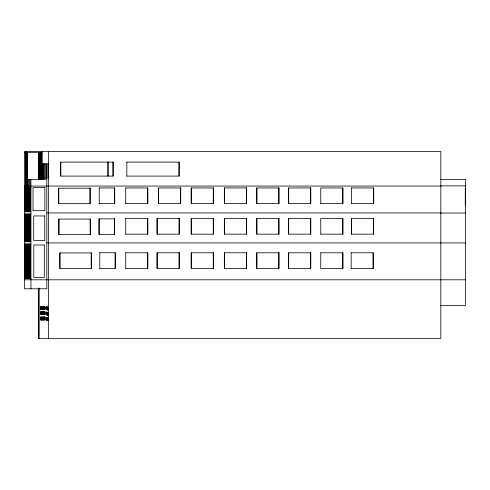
<?xml version="1.0" encoding="UTF-8"?>
<svg xmlns="http://www.w3.org/2000/svg" width="490" height="490" viewBox="0 0 490 490"><rect width="100%" height="100%" fill="white"/><g stroke="black" fill="none" stroke-linecap="round" stroke-linejoin="round"><path stroke-width="0.73" d="M24.518 152.341L41.43 152.341L41.411 179.567M42.201 153.131L40.511 153.131L40.511 179.885M126.641 162.104L179.175 162.104L179.175 176.088L126.641 176.088M41.681 163.881L40.272 163.881L40.272 178.182L41.681 178.182M43.481 163.881L41.968 163.881L41.968 178.182L43.481 178.182M45.007 163.881L43.586 163.881L43.586 178.182L45.007 178.182M46.63 163.881L45.209 163.881L45.209 178.182L46.63 178.182M48.522 163.881L47.028 163.881L47.028 178.182L48.522 178.182M440.455 179.42L465.5 179.42L465.5 305.644L440.455 305.644M26.319 179.567L46.82 179.567L46.82 288.788L24.5 288.788L24.5 151.545L440.829 151.545L440.829 338.455L38.33 338.455L38.33 288.181M24.518 185.263L27.569 185.263M440.528 185.869L465.5 185.869M24.5 186.059L440.829 186.059M24.531 187.241L30.913 187.247M99.133 187.946L114.721 187.946L114.721 203.644L99.133 203.644M125.624 187.946L147.796 187.946L147.796 203.595L125.624 203.595M351.544 187.946L373.723 187.946L373.723 203.595L351.544 203.595M320.711 203.595L342.884 203.595L342.884 187.946L320.711 187.946L320.809 203.595M24.531 211.754L30.913 211.747M46.82 212.936L440.829 212.936M440.528 213.034L465.5 213.034M24.531 214.13L30.913 214.13M125.624 218.516L147.796 218.516L147.796 234.165L125.624 234.165M320.711 234.165L342.884 234.165L342.884 218.516L320.711 218.516L320.809 234.165M24.531 241.742L30.913 241.742M46.82 242.93L465.5 242.93M24.531 244.124L30.913 244.124M99.684 252.73L115.273 252.73L115.273 268.434L99.684 268.434M125.624 252.785L147.796 252.785L147.796 268.434L125.624 268.434M320.711 252.785L342.884 252.785L342.884 268.434L320.711 268.434L320.809 252.785M351.048 252.785L373.227 252.785L373.227 268.434L351.048 268.434M24.531 278.608L30.913 278.608M24.5 279.802L465.5 279.802M41.332 306.562L41.399 309.343M42.25 306.562L42.318 309.343M42.949 306.562L43.016 309.343M46.103 306.728L46.029 309.509M46.544 306.728L46.611 309.509M47.101 306.728L47.028 309.509M47.236 306.93L47.309 309.711M48.026 307.359L47.953 310.139M41.332 311.922L41.399 314.702M42.318 311.922L42.25 314.702M42.942 311.922L43.016 314.702M46.029 312.093L46.097 314.874M46.538 312.093L46.611 314.874M47.028 312.093L47.095 314.874M47.236 312.289L47.303 315.07M47.953 312.718L48.02 315.499M41.405 317.116L41.332 319.897M42.25 317.116L42.324 319.897M43.016 317.116L42.949 319.897M46.103 317.287L46.035 320.068M46.544 317.287L46.617 320.068M47.034 317.287L47.101 320.068M47.242 317.483L47.309 320.264M47.959 317.912L48.026 320.693M465.267 188.448L465.267 205.206M373.619 187.946L373.619 203.595M373.466 218.516L373.466 234.165M373.129 252.785L373.129 268.434M351.642 187.946L351.642 203.595M351.489 218.516L351.489 234.165M351.152 252.785L351.152 268.434M342.786 187.946L342.786 203.595M342.786 218.516L342.786 234.165M342.786 252.785L342.786 268.434M310.672 187.946L310.672 203.595M310.672 218.516L310.672 234.165M310.672 252.785L310.672 268.434M288.696 187.946L288.696 203.595M288.696 218.516L288.696 234.165M288.696 252.785L288.696 268.434M278.835 187.946L278.835 203.595M278.835 218.516L278.835 234.165M278.835 252.785L278.835 268.434M256.864 187.946L256.864 203.595M256.864 218.516L256.864 234.165M256.864 252.785L256.864 268.434M246.421 187.946L246.421 203.595M246.421 218.516L246.421 234.165M246.421 252.785L246.421 268.434M224.445 187.946L224.445 203.595M224.445 218.516L224.445 234.165M224.445 252.785L224.445 268.434M213.26 187.946L213.26 203.595M213.26 218.516L213.26 234.165M213.26 252.785L213.26 268.434M191.29 187.946L191.29 203.595M191.29 218.516L191.29 234.165M191.29 252.785L191.29 268.434M180.62 187.946L180.62 203.595M179.126 218.516L179.126 234.165M179.126 252.785L179.126 268.434M178.972 162.104L178.972 176.088M158.644 187.946L158.644 203.595M157.149 218.516L157.149 234.165M157.149 252.785L157.149 268.434M147.698 187.946L147.698 203.595M147.698 218.516L147.698 234.165M147.698 252.785L147.698 268.434M126.843 162.104L126.843 176.088M125.722 187.946L125.722 203.595M125.722 218.516L125.722 234.165M125.722 252.785L125.722 268.434M115.175 252.73L115.175 268.434M114.623 187.946L114.623 203.644M114.507 218.846L114.507 234.551M112.951 162.104L112.951 176.088M108.664 162.104L108.664 176.088M107.396 162.221L107.396 175.947M99.782 252.73L99.782 268.434M99.231 187.946L99.231 203.644M99.115 218.846L99.115 234.551M91.22 252.944L91.22 268.434M90.203 219.061L90.203 234.551M90.031 188.191L90.031 203.681M60.864 162.104L60.864 176.088M59.952 252.944L59.952 268.434M58.935 219.061L58.935 234.551M58.769 188.191L58.769 203.681M48.461 151.545L48.461 338.455M48.216 163.881L48.216 178.182M46.391 163.881L46.391 178.182M44.768 163.881L44.768 178.182M43.151 163.881L43.151 178.182M42.226 151.545L42.201 179.579M41.264 153.058L41.264 179.597M40.468 152.341L40.401 179.597M40.382 152.274L40.382 179.597M39.586 152.341L39.61 179.279M39.194 152.298L39.194 179.303M39.194 288.181L39.194 338.455M38.606 152.298L38.606 179.303M38.606 288.181L38.606 338.455M38.33 152.298L38.33 179.303M30.937 179.567L30.937 288.788M30.662 187.247L30.607 211.747M30.607 214.13L30.662 241.742M30.662 244.124L30.607 278.608M30.356 187.247L30.3 211.747M30.3 214.13L30.356 241.742M30.356 244.124L30.3 278.608M30.019 179.567L30.019 186.059M30.049 187.247L29.994 211.747M29.994 214.13L30.049 241.742M30.049 244.124L29.994 278.608M29.743 187.247L29.688 211.747M29.743 214.13L29.688 241.742M29.688 244.124L29.743 278.608M29.382 187.247L29.437 211.747M29.437 214.13L29.382 241.742M29.382 244.124L29.437 278.608M29.106 179.567L29.106 186.059M29.131 187.247L29.075 211.747M29.075 214.13L29.131 241.742M29.075 244.124L29.131 278.608M28.824 187.247L28.763 211.747M28.824 214.13L28.763 241.742M28.763 244.124L28.824 278.608M28.518 187.247L28.457 211.747M28.457 214.13L28.518 241.742M28.518 244.124L28.457 278.608M28.181 179.567L28.181 186.059M28.151 187.247L28.212 211.747M28.151 214.13L28.212 241.742M28.212 244.124L28.151 278.608M27.906 187.247L27.844 211.747M27.906 214.13L27.844 241.742M27.844 244.124L27.906 278.608M27.538 187.247L27.599 211.747M27.599 214.13L27.538 241.742M27.538 244.124L27.599 278.608M27.262 179.567L27.262 186.059M27.232 187.247L27.293 211.747M27.293 214.13L27.232 241.742M27.232 244.124L27.293 278.608M26.987 187.247L26.926 211.747M26.926 214.13L26.987 241.742M26.926 244.124L26.987 278.608M26.681 187.247L26.619 211.747M26.681 214.13L26.619 241.742M26.619 244.124L26.681 278.608M26.344 151.545L26.344 186.059M26.313 187.235L26.313 211.747M26.374 214.13L26.313 241.742M26.313 244.124L26.374 278.608M26.233 152.341L26.233 185.263M26.062 187.235L26.062 211.747M26.007 214.13L26.062 241.742M26.062 244.124L26.007 278.608M25.694 187.247L25.756 211.747M25.756 214.13L25.694 241.742M25.694 244.124L25.756 278.608M25.419 151.545L25.388 211.747M25.449 214.13L25.388 241.742M25.388 244.124L25.449 278.608M25.315 152.341L25.382 185.263M25.082 187.247L25.143 211.747M25.082 214.13L25.143 241.742M25.143 244.124L25.082 278.608M24.776 187.241L24.776 211.754M24.837 214.13L24.776 241.742M24.837 244.124L24.776 278.608M113.196 162.104L60.619 162.104L60.619 176.088L113.196 176.088L113.196 162.104M44.866 187.554L33.038 187.554L33.038 210.669L44.866 210.669L44.866 187.554M180.718 187.946L158.54 187.946L158.54 203.595L180.718 203.595L180.718 187.946M213.364 187.946L191.186 187.946L191.186 203.595L213.364 203.595L213.364 187.946M246.525 187.946L224.346 187.946L224.346 203.595L246.525 203.595L246.525 187.946M278.939 187.946L256.76 187.946L256.76 203.595L278.939 203.595L278.939 187.946M310.77 187.946L288.598 187.946L288.598 203.595L310.77 203.595L310.77 187.946M90.136 188.191L58.665 188.191L58.665 203.681L90.136 203.681L90.136 188.191M44.749 215.949L33.712 215.949L33.712 240.492L44.749 240.492L44.749 215.949M179.224 218.516L157.051 218.516L157.051 234.165L179.224 234.165L179.224 218.516M213.364 218.516L191.186 218.516L191.186 234.165L213.364 234.165L213.364 218.516M246.525 218.516L224.346 218.516L224.346 234.165L246.525 234.165L246.525 218.516M278.939 218.516L256.76 218.516L256.76 234.165L278.939 234.165L278.939 218.516M310.77 218.516L288.598 218.516L288.598 234.165L310.77 234.165L310.77 218.516M373.564 218.516L351.391 218.516L351.391 234.165L373.564 234.165L373.564 218.516M114.605 218.846L99.017 218.846L99.017 234.551L114.605 234.551L114.605 218.846M90.301 219.061L58.837 219.061L58.837 234.551L90.301 234.551L90.301 219.061M44.296 244.988L33.81 244.988L33.81 277.475L44.296 277.475L44.296 244.988M179.224 252.785L157.051 252.785L157.051 268.434L179.224 268.434L179.224 252.785M213.364 252.785L191.186 252.785L191.186 268.434L213.364 268.434L213.364 252.785M246.525 252.785L224.346 252.785L224.346 268.434L246.525 268.434L246.525 252.785M278.939 252.785L256.76 252.785L256.76 268.434L278.939 268.434L278.939 252.785M310.77 252.785L288.598 252.785L288.598 268.434L310.77 268.434L310.77 252.785M91.318 252.944L59.854 252.944L59.854 268.434L91.318 268.434L91.318 252.944M44.694 306.213L44.621 308.994L44.694 306.213M40.695 306.562L40.627 309.343L40.695 306.562M40.946 306.562L40.878 309.343L40.946 306.562M41.166 306.562L41.099 309.343L41.166 306.562M41.644 306.562L41.577 309.343L41.644 306.562M41.864 306.562L41.791 309.343L41.864 306.562M42.557 306.562L42.489 309.343L42.557 306.562M42.789 306.562L42.716 309.343L42.789 306.562M43.273 306.562L43.2 309.343L43.273 306.562M43.494 306.562L43.42 309.343L43.494 306.562M43.984 306.562L43.91 309.343L43.984 306.562M44.204 306.562L44.137 309.343L44.204 306.562M44.437 306.562L44.363 309.343L44.437 306.562M44.921 306.562L44.847 309.343L44.921 306.562M46.36 306.728L46.293 309.509L46.36 306.728M47.542 307.083L47.475 309.864L47.542 307.083M47.793 307.212L47.72 309.992L47.793 307.212M44.688 311.579L44.621 314.36L44.688 311.579M40.695 311.922L40.627 314.702L40.695 311.922M40.946 311.922L40.872 314.702L40.946 311.922M41.166 311.922L41.093 314.702L41.166 311.922M41.644 311.922L41.57 314.702L41.644 311.922M41.858 311.922L41.791 314.702L41.858 311.922M42.557 311.922L42.483 314.702L42.557 311.922M42.789 311.922L42.716 314.702L42.789 311.922M43.267 311.922L43.2 314.702L43.267 311.922M43.488 311.922L43.42 314.702L43.488 311.922M43.977 311.922L43.91 314.702L43.977 311.922M44.204 311.922L44.131 314.702L44.204 311.922M44.431 311.922L44.363 314.702L44.431 311.922M44.915 311.922L44.847 314.702L44.915 311.922M46.36 312.093L46.287 314.874L46.36 312.093M47.542 312.442L47.475 315.223L47.542 312.442M47.787 312.577L47.72 315.358L47.787 312.577M44.694 316.773L44.627 319.554L44.694 316.773M40.701 317.116L40.627 319.897L40.701 317.116M40.946 317.116L40.878 319.897L40.946 317.116M41.166 317.116L41.099 319.897L41.166 317.116M41.65 317.116L41.577 319.897L41.65 317.116M41.864 317.116L41.797 319.897L41.864 317.116M42.563 317.116L42.489 319.897L42.563 317.116M42.789 317.116L42.722 319.897L42.789 317.116M43.273 317.116L43.206 319.897L43.273 317.116M43.494 317.116L43.426 319.897L43.494 317.116M43.984 317.116L43.916 319.897L43.984 317.116M44.21 317.116L44.137 319.897L44.21 317.116M44.437 317.116L44.363 319.897L44.437 317.116M44.921 317.116L44.853 319.897L44.921 317.116M46.36 317.287L46.293 320.068L46.36 317.287M47.548 317.636L47.475 320.417L47.548 317.636M47.793 317.771L47.726 320.552L47.793 317.771M27.134 186.059L27.134 152.341L27.115 186.059"/></g></svg>
